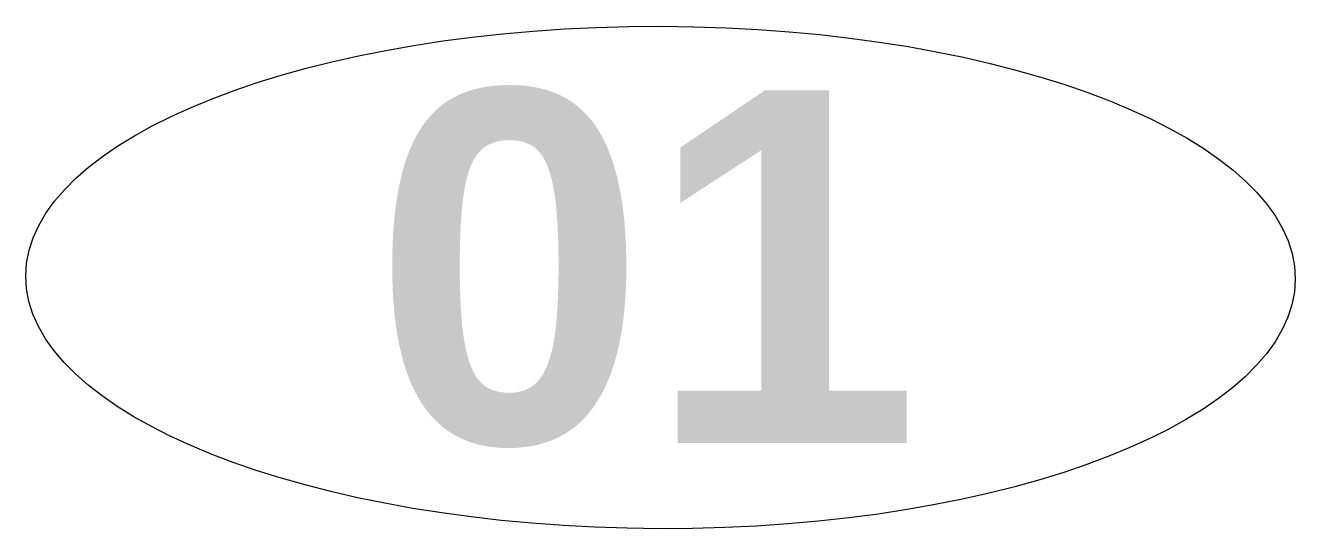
# Model space of a CAD drawing. Header units: metres. Extents: x -14.4 to 14.4, y -5.7 to 5.7.
import ezdxf
from ezdxf.enums import TextEntityAlignment as Align

# ---------------------------------------------------------------- set-up
doc = ezdxf.new("R2010")
doc.units = ezdxf.units.M
doc.header["$LTSCALE"] = 5
doc.header["$MEASUREMENT"] = 0
doc.layers.get('0').update_dxf_attribs({"color": 30})
doc.layers.add('G-HEDGE', color=96, linetype='Continuous', lineweight=25)
doc.styles.add('ARIAL-BOLD', font='')
doc.styles.get('ARIAL-BOLD').set_extended_font_data('Arial', bold=True)

msp = doc.modelspace()

# ---------------------------------------------------------------- linework, layer by layer
at = {"color": 7}
msp.add_ellipse((0, 0), major_axis=(-14.408, 0.035), ratio=0.395468, dxfattribs=at)

# ---------------------------------------------------------------- texts
at = {"layer": 'G-HEDGE', "style": 'ARIAL-BOLD'}
msp.add_attdef('01', text='', height=8, dxfattribs=at).set_placement((-0.317, 0.245), align=Align.MIDDLE_CENTER)

doc.saveas('drawing.dxf')
